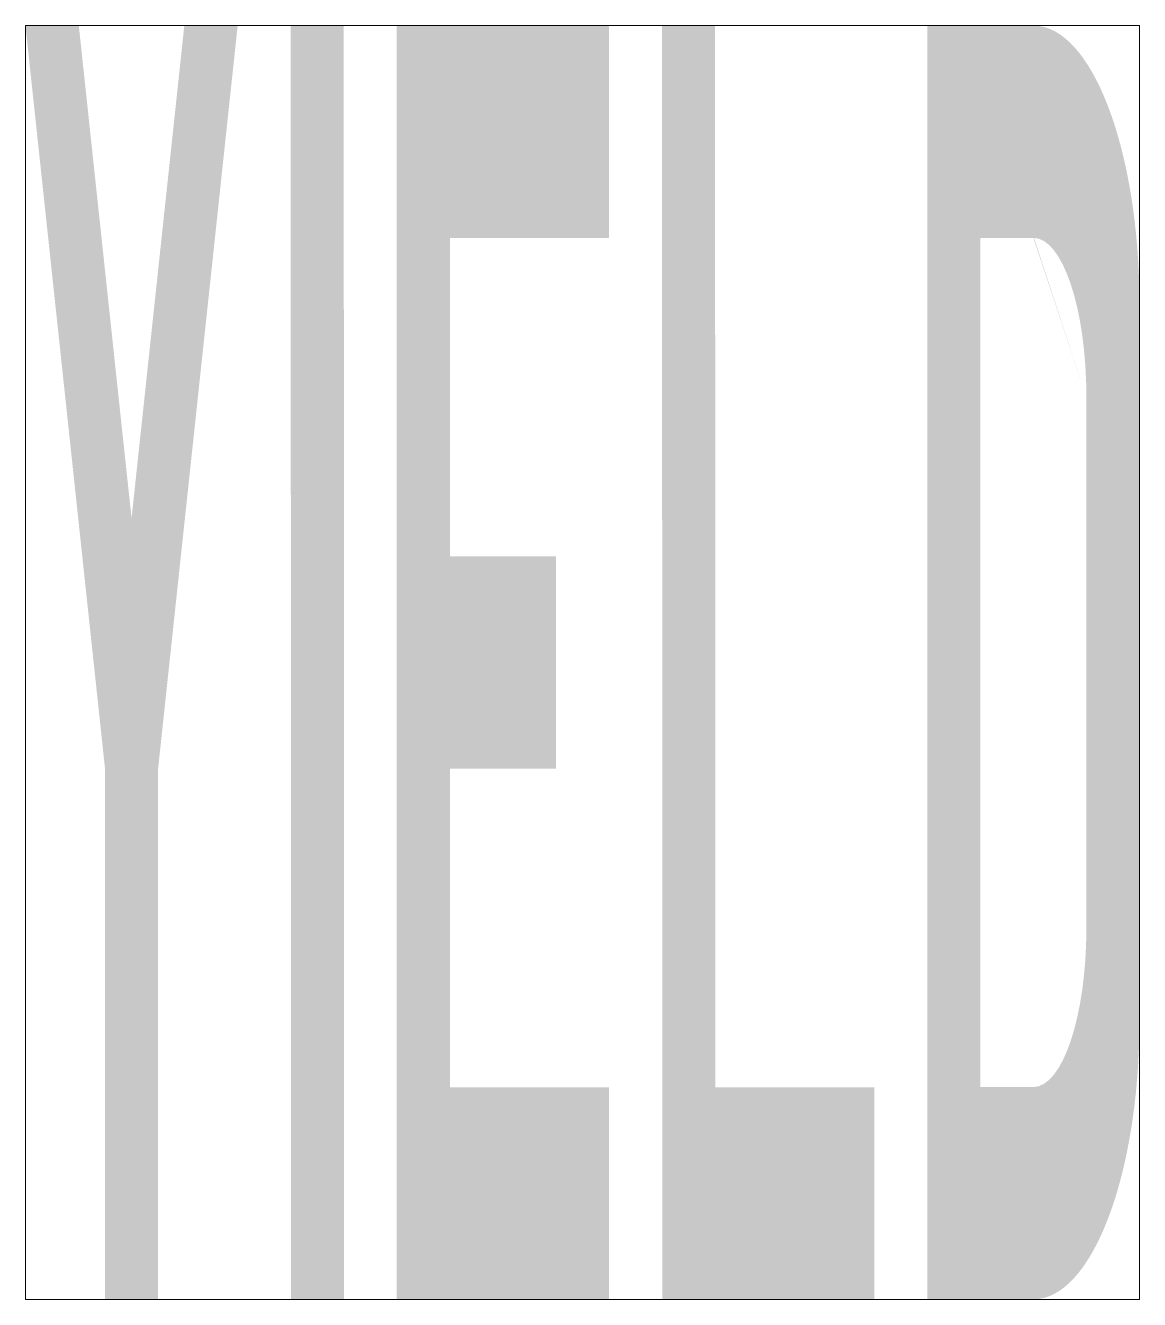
# Model space of a CAD drawing. Extents: x -3.5 to 3.5, y -4 to 4.
import ezdxf

# ---------------------------------------------------------------- set-up
doc = ezdxf.new("R2010")
doc.units = 0
doc.header["$LTSCALE"] = 0.01
doc.header["$MEASUREMENT"] = 0
doc.layers.get('0').update_dxf_attribs({"lineweight": 20})
doc.layers.get('Defpoints').update_dxf_attribs({"color": 111, "lineweight": 20})

msp = doc.modelspace()

# ---------------------------------------------------------------- hatches: boundary and pattern name
at = {"linetype": 'Continuous', "lineweight": 0}
h = msp.add_hatch(color=0, dxfattribs=at)
h.dxf.hatch_style = 1
edge = h.paths.add_edge_path()
edge.add_ellipse((2.833333328334546, 2.250591661643824), major_axis=(7.50085547598149e-16, 1.750000000042465), ratio=0.3809523809431367, start_angle=270, end_angle=360)
edge.add_line((2.833333331197529, 4.000591661643824), (2.166666661666668, 4.000591661643825))
edge.add_line((2.166666661666668, 4.000591661643826), (2.166666661666665, -3.99940833835617))
edge.add_line((2.166666661666665, -3.999408338356171), (2.83333333151568, -3.999408338356171))
edge.add_ellipse((2.833333328334544, -2.249408338356172), major_axis=(-7.500855476001717e-16, -1.750000000047184), ratio=0.3809523809421095, start_angle=0, end_angle=90)
edge.add_line((3.499999994998785, -2.24940833948287), (3.499999994998788, 2.250591662770014))
edge = h.paths.add_edge_path(flags=16)
edge.add_line((2.499999994998788, 2.667258328311703), (2.836932102640541, 2.667258328311702))
edge.add_ellipse((2.833333328334545, 1.667258328311707), major_axis=(4.286203129028269e-16, 0.9999999999999993), ratio=0.3333333333333334, start_angle=270, end_angle=360, ccw=False)
edge.add_line((3.166666661666666, 1.667258328760765), (3.166666661666664, -1.666075005469601))
edge.add_ellipse((2.833333328334544, -1.666075005020413), major_axis=(-4.286203129028269e-16, -0.9999999999999993), ratio=0.3333333333333334, start_angle=0, end_angle=90, ccw=False)
edge.add_line((2.83333332833468, -2.666075005020409), (2.499999994998785, -2.66607500502041))
edge.add_line((2.499999994998785, -2.66607500502041), (2.499999994998788, 2.667258328311704))
h = msp.add_hatch(color=0, dxfattribs=at)
h.dxf.hatch_style = 1
h.paths.add_polyline_path([(-2.166666671665454, 3.999408328313707), (-2.501908338333025, 3.99940832831371), (-2.833333338333334, 0.9060749949795546), (-3.164758338333642, 3.999408328313709), (-3.500000005001213, 3.99940832831371), (-3.000000005001215, -0.6672583383541677), (-3.000000005001215, -4.000591671686288), (-2.666666671665443, -4.000591671686288), (-2.666666671665442, -0.667258338354169)])
h = msp.add_hatch(color=0, dxfattribs=at)
h.dxf.hatch_style = 1
h.paths.add_polyline_path([(-1.499916671665133, 3.999408328313707), (-1.833250005000878, 3.999408328313707), (-1.831225004999301, -4.00059167168629), (-1.497883338334664, -4.00059167168629)])
h = msp.add_hatch(color=0, dxfattribs=at)
h.dxf.hatch_style = 1
h.paths.add_polyline_path([(-0.166666671665455, 0.6660749949779521), (-0.8333333383333342, 0.6660749949779521), (-0.8333333383333333, 2.666074994977949), (0.1666666616666666, 2.666074994977949), (0.166666661666667, 3.999408328313707), (-1.166666671665439, 3.999408328313707), (-1.166666671665443, -4.000591671686289), (0.1666666616666637, -4.000591671686289), (0.1666666616666644, -2.667258338354165), (-0.8333333383333358, -2.667258338354165), (-0.8333333383333352, -0.6672583383541686), (-0.1666666716654562, -0.6672583383541686)])
h = msp.add_hatch(color=0, dxfattribs=at)
h.dxf.hatch_style = 1
h.paths.add_polyline_path([(0.8334166616669861, 3.999408328313707), (0.5000833283348668, 3.999408328313707), (0.5021083283328205, -4.00059167168629), (1.833333328334543, -4.000591671686289), (1.833333328334543, -2.667258338354165), (0.8351083283351778, -2.667258338354165)])

# ---------------------------------------------------------------- linework, layer by layer
at = {"layer": 'Defpoints'}
msp.add_lwpolyline([(-3.500000005001213, -4.00059167168629), (3.500000005001213, -4.00059167168629), (3.500000005001213, 4.000591671686291), (-3.500000005001213, 4.000591671686291)], close=True, dxfattribs=at)

doc.saveas('drawing.dxf')
